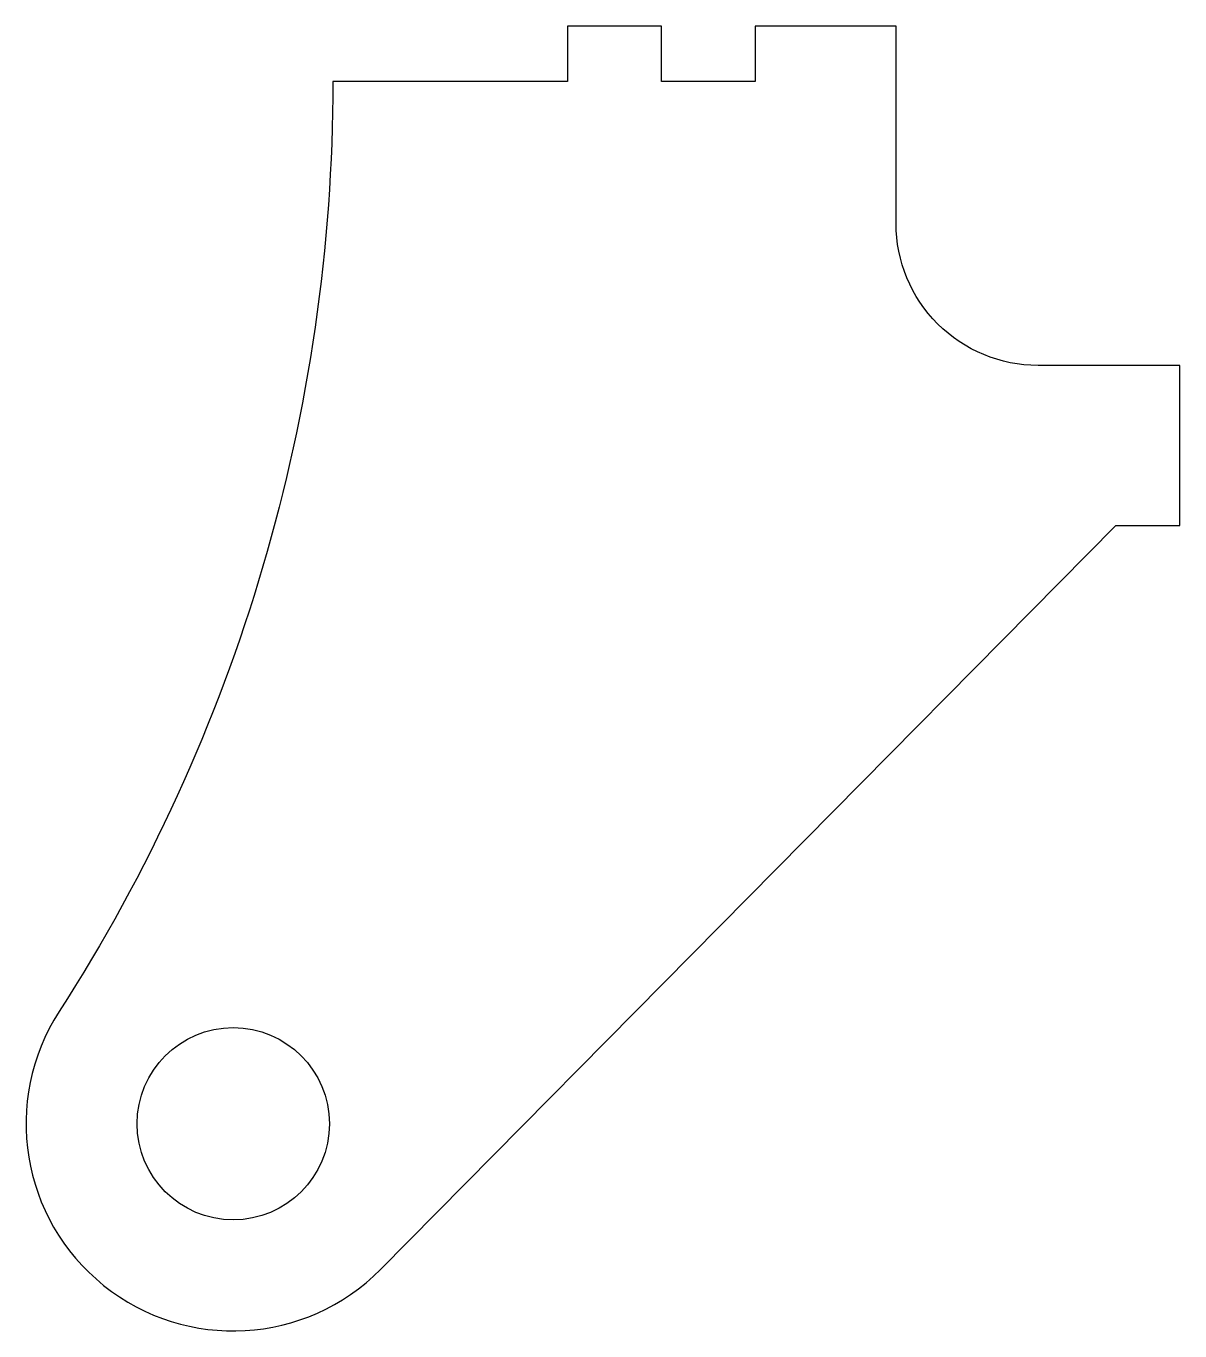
# Model space of a CAD drawing. Header units: inches. Extents: x -0.19 to 2.41, y -2.81 to 0.12.
import ezdxf

# ---------------------------------------------------------------- set-up
doc = ezdxf.new("R2010")
doc.units = ezdxf.units.IN
doc.header["$MEASUREMENT"] = 0

msp = doc.modelspace()

# ---------------------------------------------------------------- linework, layer by layer
msp.add_lwpolyline([(0.5026, 0, -0.144101), (-0.1139, -2.0945, 0.901416), (0.6101, -2.6752), (2.2662, -1), (2.4106, -1), (2.4106, -0.6393), (2.091, -0.6393, -0.414214), (1.7713, -0.3196), (1.7713, 0.125), (1.4541, 0.125), (1.4541, 0), (1.2427, 0), (1.2427, 0.125), (1.0312, 0.125), (1.0312, 0)], format="xyb", close=True)
msp.add_circle((0.2783, -2.3472), 0.2165)

doc.saveas('drawing.dxf')
